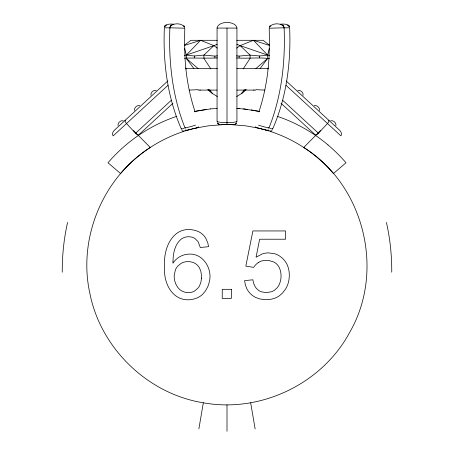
<?xml version="1.0" encoding="UTF-8"?>
<svg xmlns="http://www.w3.org/2000/svg" width="454" height="454" viewBox="0 0 454 454"><rect width="100%" height="100%" fill="white"/><g stroke="black" fill="none" stroke-linecap="round" stroke-linejoin="round"><path stroke-width="0.68" d="M217.063 121.411L217.063 28.074M62.249 272.196C62.181 255.483 63.855 238.759 67.595 222.46M184.971 57.062L184.568 42.699L184.772 28.21L169.881 27.79C168.519 61.693 172.327 96.157 184.988 127.841M169.966 27.876L164.371 27.785C162.895 62.221 167.373 97.292 181.362 129.021M269.029 57.062L269.432 42.699L269.228 28.21L284.119 27.79C285.481 61.693 281.673 96.157 269.012 127.841M268.984 57.754C268.008 76.158 264.71 94.449 258.871 111.939M303.034 95.306C303.72 92.678 300.389 89.608 297.824 90.505M319.463 110.464C320.149 107.831 316.824 104.766 314.259 105.657M335.898 125.616C336.584 122.989 333.259 119.918 330.694 120.815M198.863 428.905L203.335 402.794C147.777 393.89 100.68 348.456 89.83 293.239C77.742 238.259 102.814 177.769 150.251 147.459L133.527 130.565M217.08 27.586C219.197 20.736 234.803 20.736 236.92 27.586M269.37 48.334L267.673 55.093L267.673 58.401L260.068 68.616M269.267 27.512C271.657 22.802 281.378 22.524 284.045 27.087M164.439 27.098C165.789 23.563 170.693 23.977 173.791 24.198M169.955 27.087C172.622 22.524 182.343 22.802 184.733 27.512M236.682 122.603L235.859 123.834L234.065 124.691M272.638 129.021C286.627 97.292 291.105 62.221 289.629 27.785L284.034 27.876M243.145 68.957L250.063 58.401L250.063 55.093L240.138 45.627L236.852 44.293M244.439 89.625L241.483 93.598L236.653 96.532M236.313 123.312L235.308 124.248M120.582 173.542C137.29 154.019 159.456 139.253 183.91 131.365M281.009 103.228L315.28 134.832A3.252 1.305 -47.3 0 0 318.453 133.26L327.447 123.533M217.29 48.096L213.862 45.627L200.56 40.304L186.327 55.093L184.403 55.354M320.473 130.565L303.749 147.459C364.012 185.107 385.327 270.919 349.671 332.385C322.204 383.738 260.545 413.293 203.335 402.783M217.148 44.293L213.862 45.627L203.937 55.093L194.369 55.978L186.327 55.093L184.63 48.334M245.563 89.744L241.483 93.598L246.272 89.483M267.491 69.008L268.513 68.043M267.945 129.265L268.399 128.84M167.827 80.96L114.539 130.111C113.035 131.45 111.684 134.066 113.16 135.882L168.014 85.284M126.552 123.533L135.536 133.266L171.3 100.283M172.991 103.228L138.72 134.832A3.252 1.305 47.3 0 1 135.547 133.26M198.653 126.797L197.501 127.648M255.903 68.588L267.673 58.401L269.597 58.18M333.542 173.434L345.993 162.77A156.641 156.641 0 0 0 327.941 144.911M184.284 45.372L190.941 40.304L217.262 40.304M236.71 48.096L240.138 45.627L253.44 40.304L269.387 45.411M190.141 129.14L189.59 129.447M189.284 129.6L184.506 130.956M213.862 45.627L186.327 55.093L186.327 58.401L193.932 68.616M176.805 116.281C158.276 122.512 140.956 132.307 126.008 144.905A156.641 156.641 0 0 0 108.007 162.77L120.458 173.434M184.613 45.411L200.56 40.304M185.442 130.877L186.009 130.707M185.72 130.792L186.271 130.621M186.134 130.667L186.492 130.559M186.435 130.576L187.065 130.383M187.167 130.355L187.474 130.264M187.354 130.298L187.905 130.139M188.018 130.105L188.898 129.855M188.995 129.827L189.222 129.765M189.25 129.753L189.539 129.674M189.443 129.702L189.749 129.617M189.676 129.634L189.959 129.555M189.863 129.583L190.237 129.481M190.118 129.515L190.419 129.43M190.322 129.458L190.862 129.316M190.788 129.333L191.174 129.231M272.133 130.809L271.35 130.968M191.049 129.265L191.815 129.061M191.764 129.078L192.604 128.862M192.524 128.879L193.455 128.647M192.837 128.8L193.671 128.595M193.557 128.624L194.55 128.386M194.289 128.442L194.704 128.346M194.67 128.357L194.999 128.278M194.84 128.312L195.39 128.187M195.328 128.198L195.623 128.13M195.572 128.142L196.014 128.039M196.156 128.011L196.599 127.909M196.877 127.852L196.412 127.954M194.397 111.474L210.486 108.909M196.383 127.977L208.148 125.866L222.993 124.646L222.67 124.64M194.777 111.395L206.587 109.374M198.029 89.676L189.159 90.091M284.119 27.79L283.404 27.836M280.209 24.198C283.307 23.977 288.211 23.563 289.561 27.098M236.432 55.865L239.127 56.08L250.063 55.093L259.631 55.978L267.673 55.093L269.597 55.354M210.384 108.92L217.143 108.358M184.318 130.973L182.82 130.985M271.18 130.985L269.682 130.973M210.855 68.957L203.937 58.401L203.937 55.093L214.873 56.08L217.568 55.865M184.403 58.18C195.43 57.806 206.502 58.407 217.568 57.947M267.673 58.401C257.276 57.346 246.857 58.691 236.432 57.947M220.99 124.702L221.297 124.691M221.268 124.691L221.756 124.668M221.683 124.674L222.732 124.64M222.897 124.634L223.601 124.612M223.51 124.617L224.072 124.606M223.975 124.606L224.571 124.595M224.463 124.595L225.763 124.578M225.604 124.578L225.967 124.578M199.834 90.085L200.379 90.085M225.882 124.578L226.438 124.572M226.376 124.572L227.414 124.572M217.108 28.074L236.892 28.074M236.738 40.304L263.059 40.304L269.716 45.372M185.402 68.503L217.409 68.503M236.829 68.503L268.507 68.503M198.171 90.085L217.131 90.085M236.835 90.085L255.829 90.085M264.83 90.091L255.971 89.676M227.284 124.572L227.624 124.572M227.562 124.572L228.771 124.583M253.616 90.085L254.166 90.085M228.668 124.583L229.429 124.595M229.366 124.595L229.928 124.606M229.866 124.6L230.399 124.612M230.337 124.612L231.103 124.634M231.33 124.64L245.852 125.866L258.195 128.09M231.268 124.64L231.58 124.646M231.466 124.646L231.795 124.657M231.71 124.651L232.244 124.668M232.204 124.668L232.505 124.68M232.42 124.68L232.732 124.691M233.14 124.708L233.447 124.719M170.596 27.836L169.881 27.79M239.53 108.54L236.857 108.358L247.566 109.391M243.514 108.909L259.603 111.474M269.494 130.956L265.312 129.912M182.65 130.968L181.867 130.809M251.164 109.913L259.223 111.395M257.123 127.852L257.986 128.045M258.11 128.068L258.547 128.17M258.525 128.164L258.831 128.238M258.74 128.215L259.711 128.442M259.45 128.386L260.443 128.624M217.318 122.603L218.141 123.834L219.935 124.691M260.329 128.595L261.129 128.794M260.545 128.647L261.345 128.845M156.176 90.505C153.611 89.608 150.28 92.678 150.966 95.306M139.741 105.657C137.176 104.766 133.851 107.831 134.537 110.464M123.306 120.815C120.741 119.918 117.416 122.989 118.102 125.616M261.198 128.811L261.646 128.925M261.413 128.862L261.844 128.976M261.731 128.947L262.264 129.084M262.367 129.112L262.65 129.186M262.809 129.225L263.104 129.305M263.019 129.282L263.337 129.367M263.513 129.413L263.814 129.498M263.74 129.475L264.075 129.566M264.2 129.6L264.5 129.685M264.461 129.674L264.75 129.753M264.847 129.782L265.17 129.872M265.102 129.855L265.408 129.94M266.203 130.167L266.833 130.355M267.27 130.485L267.565 130.576M267.508 130.559L267.798 130.644M267.661 130.604L268.064 130.724M268.598 130.888L267.866 130.667M266.339 130.219L264.716 129.6M277.195 116.281C295.724 122.512 313.044 132.307 327.992 144.905M270.09 131.365C294.544 139.253 316.71 154.019 333.418 173.542M240.138 45.627L267.673 55.093L253.44 40.304M219.305 124.538L217.687 123.312M264.41 129.447L263.859 129.14M256.499 127.648L255.347 126.797M217.347 96.532L212.517 93.598L207.728 89.483M186.327 58.401L198.097 68.588M286.173 80.96L339.461 130.111C341.175 131.382 342.134 134.577 340.88 135.831L285.986 85.284M282.7 100.283L318.464 133.266M185.601 128.84L186.055 129.265M185.487 68.043L186.509 69.008M208.437 89.744L212.517 93.598L209.561 89.625M195.129 111.939C189.29 94.449 185.992 76.158 185.016 57.754M386.405 222.46C390.145 238.759 391.819 255.483 391.751 272.196M250.665 402.794L255.137 428.905M259.631 55.978L259.631 57.749M239.127 56.08L239.127 57.817M236.937 28.074L236.937 121.411M227 28.074L227 124.583M227 404.803L227 431.3M214.873 56.08L214.873 57.817M194.369 55.978L194.369 57.749M226.892 122.654A10.107 1.351 0 0 1 217.16 121.229M236.84 121.229A10.107 1.351 0 0 1 227.108 122.654M268.882 127.54A7.463 0.585 16.5 0 1 266.101 127.33A7.463 0.585 16.5 0 1 258.468 125.134M272.462 128.828A7.457 0.414 18.9 0 1 269.784 128.363M184.216 128.363A7.457 0.414 -18.9 0 1 181.538 128.828M195.532 125.134A7.463 0.585 -16.5 0 1 187.899 127.33A7.463 0.585 -16.5 0 1 185.118 127.54M258.786 262.298A15.101 15.101 0 0 0 253.69 267.366L245.835 266.135L252.872 230.944L285.583 230.944L285.583 239.224L259.643 239.224L256.062 257.202L262.196 253.962A19.743 19.743 0 0 1 268.626 252.884L274.772 253.763A18.835 18.835 0 0 1 279.312 255.835L281.781 257.662A22.564 22.564 0 0 1 284.045 259.921L284.726 260.744A20.498 20.498 0 0 1 287.416 265.272C289.726 270.8 289.822 277.116 288.284 282.859A24.317 24.317 0 0 1 285.226 289.578L282.274 293.273L279.454 295.719A19.959 19.959 0 0 1 275.175 298.068L271.577 299.146L267.644 299.634A30.373 30.373 0 0 1 264.012 299.583L259.836 298.936L256.079 297.631A19.335 19.335 0 0 1 251.244 294.453A20.169 20.169 0 0 1 249.865 293.097A19.204 19.204 0 0 1 246.67 288.386L245.319 284.72L244.593 280.623L252.872 279.795C253.44 283.517 254.859 287.348 257.855 289.8A11.889 11.889 0 0 0 261.391 291.826L266.282 292.631L271.515 291.752A12.984 12.984 0 0 0 274.693 290.049L276.906 288.04A14.863 14.863 0 0 0 279.079 284.885C281.633 279.488 281.786 272.809 279.176 267.406A13.155 13.155 0 0 0 276.605 263.995A12.377 12.377 0 0 0 273.745 261.964L268.762 260.483L263.207 260.613A13.104 13.104 0 0 0 258.774 262.281M126.524 123.545A3.445 1.243 47.3 0 1 125.304 120.293M328.696 120.293A3.445 1.243 -47.3 0 1 327.476 123.545M172.991 261.93L172.974 263.189C175.46 259.302 179.307 256.306 183.745 255A19.777 19.777 0 0 1 188.399 254.161C203.148 252.787 213.113 269.262 209.124 282.502A25.679 25.679 0 0 1 207.694 286.866L205.526 290.861L202.768 294.158A19.142 19.142 0 0 1 199.419 296.729A19.726 19.726 0 0 1 195.6 298.516C174.921 305.139 162.776 284.947 164.694 266.436C162.77 246.488 175.017 222.409 198.137 231.466A17.19 17.19 0 0 1 202.405 234.213A17.133 17.133 0 0 1 205.685 238.078L207.807 242.913L208.579 246.675L200.299 247.504L198.086 241.613L194.823 238.435A10.771 10.771 0 0 0 191.667 237.09L189.312 236.755A13.966 13.966 0 0 0 187.701 236.772A12.667 12.667 0 0 0 181.413 238.963C174.608 244.4 173.076 253.718 172.991 261.93M201.48 278.54L200.816 282.587L199.414 286.031A13.467 13.467 0 0 1 197.757 288.358L194.664 290.963A11.52 11.52 0 0 1 191.696 292.211L189.068 292.614A13.393 13.393 0 0 1 181.197 290.588A13.143 13.143 0 0 1 177.69 287.24L176.084 284.556A19.244 19.244 0 0 1 174.211 276.827A20.316 20.316 0 0 1 174.279 274.681L175.488 269.682A13.228 13.228 0 0 1 177.752 266.158L180.93 263.502A12.843 12.843 0 0 1 184.608 261.975L187.332 261.595A16.747 16.747 0 0 1 189.517 261.64L192.882 262.355A11.923 11.923 0 0 1 196.327 264.262L196.837 264.688A13.104 13.104 0 0 1 198.256 266.163A12.752 12.752 0 0 1 199.437 267.86L200.827 271.157L201.525 275.884A26.582 26.582 0 0 1 201.48 278.54M269.687 26.451L269.46 26.775L270.192 25.827L269.687 26.451M164.916 26.077L164.683 26.366L165.46 25.469L164.916 26.077M170.449 26.065L170.199 26.355L170.993 25.464L170.449 26.065M165.841 25.237L165.148 25.742L166.221 24.976L165.841 25.237M171.368 25.237L170.676 25.736L171.754 24.976L171.368 25.237M231.347 289.317L222.239 289.317L222.239 298.426L231.347 298.426L231.347 289.317M282.632 25.237L282.246 24.976L283.324 25.736L282.632 25.237M288.159 25.237L287.779 24.976L288.852 25.742L288.159 25.237M283.551 26.065L283.007 25.464L283.801 26.355L283.551 26.065M289.084 26.077L288.54 25.469L289.317 26.366L289.084 26.077M184.313 26.451L183.808 25.827L184.54 26.775L184.313 26.451"/></g></svg>
